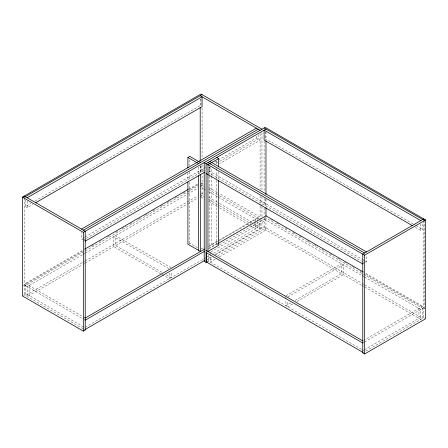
<?xml version="1.0" encoding="UTF-8"?>
<svg xmlns="http://www.w3.org/2000/svg" width="448" height="448" viewBox="0 0 448 448"><rect width="100%" height="100%" fill="white"/><g stroke="black" fill="none" stroke-linecap="round" stroke-linejoin="round"><path stroke-width="0.34" stroke-dasharray="2.24 1.68" d="M25.34 199.97L25.34 206.556L30.789 203.414M35.022 200.967L200.206 105.599L201.141 106.142M25.34 206.556L27.21 207.637L32.659 204.495M82.701 238.274L84.515 237.227M85.12 236.874L203.106 168.756M203.711 168.409L205.526 167.362M214.603 162.12L217.627 160.373M218.232 160.026L256.351 138.018L260.098 140.179L219.559 163.582M83.966 239.702L85.781 238.655M86.386 238.308L204.54 170.089M208.611 167.742L209.821 167.042M215.869 163.548L218.893 161.806M219.498 161.454L258.222 139.098L258.222 134.49M208.667 169.87L211.691 168.123M208.891 171.903L209.826 171.36L361.67 259.028M265.042 139.485L265.978 138.942L412.978 223.815M82.219 262.634L25.34 295.473L25.34 283.433L82.219 250.594M188.709 189.112L197.781 183.87M23.201 285.594L82.471 251.373M91.543 246.137L95.172 244.042M99.406 241.601L101.825 240.201M107.268 237.059L109.687 235.665M115.735 232.17L118.154 230.776M121.778 228.682L126.011 226.234M130.245 223.793L132.059 222.746M138.107 219.251L140.526 217.857M144.76 215.41L148.389 213.315M152.622 210.874L155.042 209.474M160.485 206.332L162.904 204.938M167.138 202.49L170.766 200.396M175 197.954L178.629 195.86M182.862 193.413L185.282 192.018M188.91 189.924L197.982 184.682M24.27 286.21L197.842 185.998M200.866 184.257L202.076 183.557M82.275 254.884L27.21 286.675L27.21 296.554L82.275 264.762M82.88 254.537L84.694 253.49M85.299 253.137L186.95 194.449M187.555 194.102L197.842 188.166M202.076 185.718L200.206 186.799L203.224 188.541M23.335 295.394L24.27 294.857L82.824 328.664L84.644 327.611M82.824 262.287L84.638 261.24M85.243 260.887L186.894 202.199M187.499 201.852L197.781 195.916M201.141 193.978L202.076 193.435L204.495 194.835M82.88 264.415L84.694 263.368M85.299 263.015L186.95 204.333M187.555 203.98L197.842 198.044M200.206 196.678L202.076 195.597L202.076 175.218M188.838 243.684L189.778 243.141L197.501 247.604M200.978 249.026L204.54 246.966M82.824 318.78L84.644 317.733M208.678 246.12L217.756 240.884M218.361 240.531L257.69 217.823L257.69 221.122M208.667 246.747L218.949 240.806M219.559 240.458L260.098 217.056L219.565 193.654M208.734 248.248L217.812 243.012M208.667 248.909L217.739 243.667M219.374 244.888L265.978 217.98M210.969 251.899L265.978 220.142M85.249 327.264L203.235 259.146M203.84 258.798L205.654 257.746M206.259 257.398L209.283 255.651M213.522 253.204L257.69 227.707L257.69 221.777M205.106 260.226L211.758 256.385M214.788 254.638L259.56 228.788L259.56 220.881M207.239 259.61L211.473 257.169M215.706 254.722L264.107 226.778L361.558 283.041M206.623 262.13L213.343 258.244M217.56 255.814L265.978 227.858M215.202 259.336L210.364 262.13L210.364 254.884M219.43 256.894L265.978 230.02L265.978 216.362M285.897 295.859L341.51 263.749L341.51 273.627L294.963 300.502M287.767 296.94L343.381 264.83L343.381 274.708L296.834 301.582M290.735 302.943L285.897 305.738L285.897 299.813M292.606 304.024L287.767 306.818L287.767 300.894M363.233 263.71L364.174 263.172M365.574 262.36L366.509 261.817L366.509 255.231M415.341 227.338L420.79 230.485L422.66 229.404L422.66 222.818M363.373 340.508L422.66 306.281L422.66 318.321L364.582 284.788M362.768 343.017L363.978 342.317M364.582 341.97L422.66 308.437M424.799 220.22L424.799 308.437L423.73 309.058L364.476 274.848M364.51 349.731L418.914 318.321L418.914 308.437M365.775 351.159L423.73 317.699L424.665 318.242M413.582 224.162L415.397 225.21M416.007 225.562L422.66 229.404M362.275 259.375L364.09 260.422M364.694 260.77L366.509 261.817M207.956 172.441L361.614 261.156M362.219 261.503L364.034 262.55M198.598 173.522L199.534 174.059M365.792 273.448L422.66 306.281M270.62 219.425L272.429 220.472M276.662 222.914L279.082 224.314M285.13 227.802L286.944 228.85M292.986 232.338L295.406 233.738M299.639 236.18L301.454 237.227M307.502 240.716L309.921 242.116M314.149 244.558L317.778 246.652M322.011 249.094L325.64 251.188M329.874 253.635L333.497 255.73M337.73 258.171L340.15 259.566M344.383 262.013L348.012 264.107M352.24 266.549L354.659 267.949M360.102 271.09L361.312 271.785M365.546 274.232L424.799 308.437M264.712 217.246L363.978 274.562M264.107 219.061L361.502 275.29M362.107 275.643L363.922 276.69M364.526 277.038L420.79 309.518L420.79 319.402L364.526 286.916M200.81 182.823L204.439 184.923M208.673 187.365L218.96 193.301M200.206 184.638L204.495 187.113M208.673 189.526L218.999 195.49M219.565 195.815L259.56 218.904M203.829 188.894L205.643 189.941M208.667 191.682L217.734 196.918M218.338 197.266L255.819 218.904L255.819 220.881M362.163 283.394L363.978 284.441M361.502 285.174L264.107 228.939L264.107 218.428M362.107 285.522L363.922 286.569M208.729 197.277L219.016 203.218M219.621 203.566L253.495 223.126M254.1 223.474L261.968 228.015L261.968 219.666M200.206 194.516L204.495 196.991M208.673 199.405L218.999 205.369M219.565 205.694L250.438 223.518M252.834 224.902L260.098 229.096L260.098 220.052M200.81 197.025L204.434 199.119M208.667 201.566L218.943 207.497M219.548 207.844L249.771 225.294M250.376 225.646L255.819 228.788L255.819 221.542M217.717 244.765L216.782 244.222L216.782 180.555M361.542 349.412L208.494 261.05L208.494 255.119M362.146 349.759L363.961 350.812M171.192 267.764L115.578 235.654L115.578 245.538L162.126 272.406M168.717 268.498L113.708 236.734L113.708 246.613L161.465 274.187M166.359 274.854L171.192 277.642L171.192 272.373M162.07 274.534L169.322 278.723L169.322 272.798M83.362 240.055L81.491 238.974L81.491 232.389M83.826 240.324L84.767 240.862M25.34 283.433L84.627 317.66M25.34 285.594L83.418 319.122M84.022 319.474L85.232 320.169M83.49 326.883L29.086 295.473L29.086 285.594M423.73 220.836L423.73 317.699M420.79 223.899L420.79 230.485M285.897 297.175L285.897 299.152M265.978 131.846L265.978 139.502M265.978 199.332L265.978 206.987M265.177 131.533L265.177 139.177M265.177 198.918L265.177 206.556M264.107 141.182L264.107 191.296M264.107 198.145L264.107 205.783M264.107 207.995L264.107 215.645M261.968 132.698L261.968 190.445M261.968 196.706L261.968 205.75M261.968 206.444L261.968 218.971M260.098 133.594L260.098 189.437M260.098 195.698L260.098 205.442M260.098 206.136L260.098 219.352M256.351 136.041L256.351 138.018M218.652 171.842L218.652 179.536M216.782 160.966L216.782 163.766M216.782 168.661L216.782 179.855M211.165 175.414L211.165 168.426L209.294 167.345L209.294 174.334M211.165 176.114L211.165 245.302L209.294 244.222L209.294 175.034M210.364 252.252L210.364 254.223M209.826 166.751L209.826 171.36M202.076 107.839L202.076 158.648M202.076 164.909L202.076 172.564M201.006 98.885L201.006 106.529M201.006 165.575L201.006 173.214M200.469 166.057L200.469 173.757M200.206 99.014L200.206 106.854M200.206 165.99L200.206 173.645M198.598 167.138L198.598 174.922M189.778 159.886L189.778 165.48M189.778 171.78L189.778 179.474M189.778 182.274L189.778 243.141M187.902 172.861L187.902 180.555M27.21 201.051L27.21 207.637M24.27 197.988L24.27 294.857"/><path stroke-width="0.67" d="M24.27 196.062L85.232 231.252L85.232 330.053L83.362 331.134L22.4 295.938L22.4 197.137L201.006 94.024L261.968 129.22M202.076 94.64L24.27 197.294L23.201 196.678M27.21 197.758L202.076 96.802L202.076 106.68L35.683 202.748M187.902 167.961L187.902 157.466L189.778 156.386L200.469 162.562M81.491 229.096L256.351 128.139M83.362 230.171L258.222 129.22M22.4 197.137L83.362 232.333L265.177 127.366L425.6 219.985L425.6 318.78L364.638 353.976L362.768 352.895L362.768 254.1L423.73 218.904M265.978 129.063L206.086 163.643L206.086 262.438L207.295 261.738M218.652 166.942L218.652 158.547L207.956 164.724L207.956 251.479L218.652 245.302L218.652 180.236M85.232 241.136L204.63 172.2M84.638 249.2L188.104 189.465M85.232 318.013L204.63 249.077M85.232 320.169L204.428 251.356M218.187 243.41L265.978 215.818L363.373 272.048M84.7 329.745L204.501 260.574M424.799 219.52L423.73 220.142L264.107 127.982M206.086 262.438L204.215 261.358L204.215 162.562L364.638 255.181L425.6 219.985M420.79 220.601L264.107 130.144L264.107 140.022L412.317 225.59M200.206 95.721L260.098 130.301M216.782 157.466L218.652 158.547M209.826 161.482L366.509 251.938M207.956 162.562L364.638 253.019M187.902 157.466L198.598 163.643M206.086 173.522L362.768 263.978M206.086 250.398L362.768 340.855M206.086 252.56L362.768 343.017M363.3 352.587L206.623 262.13L206.623 252.252M364.638 255.181L364.638 353.976M265.978 140.89L265.978 194.466M265.978 207.682L265.978 216.031M200.469 174.602L200.469 251.479L187.902 244.222L187.902 181.955M200.206 107.548L200.206 161.123M198.598 175.538L198.598 250.398M83.362 232.333L83.362 331.134"/></g></svg>
